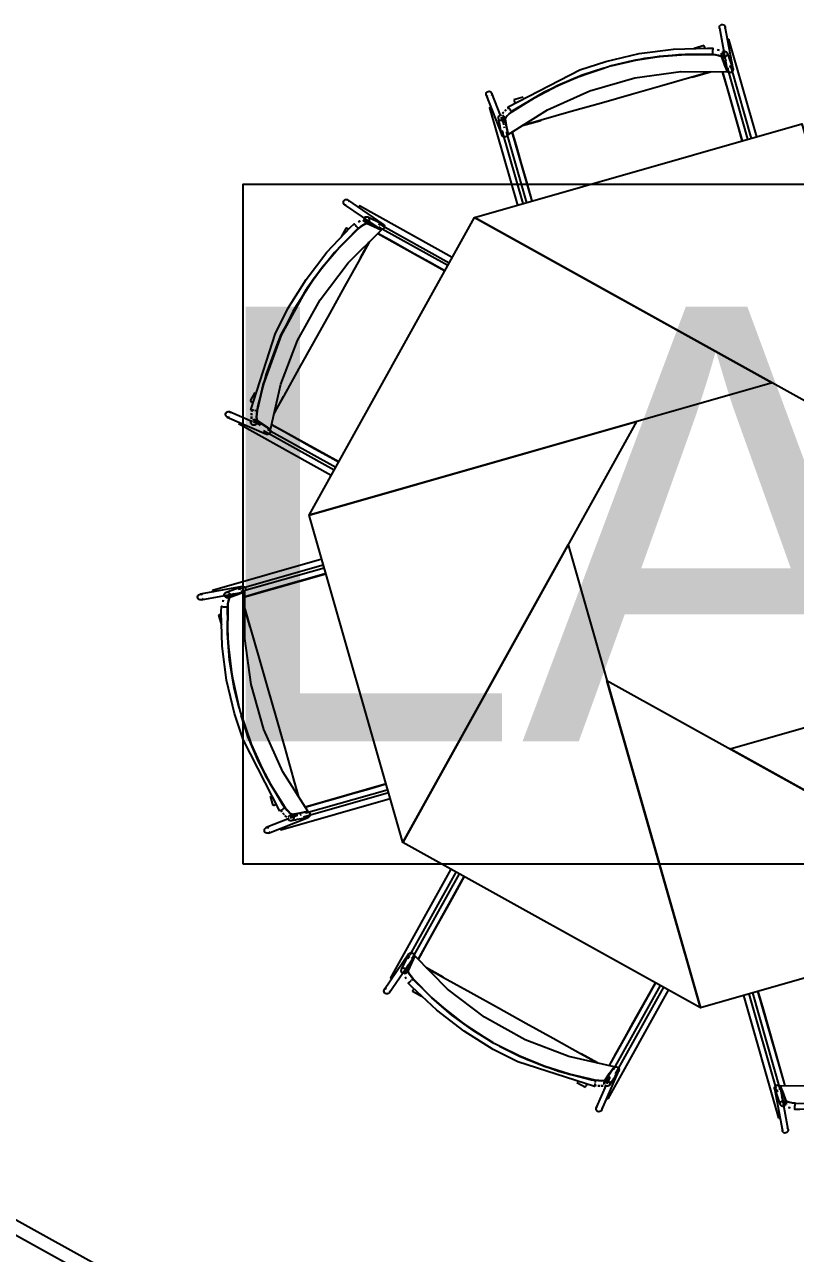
# Model space of a CAD drawing. Header units: metres. Extents: x 2.3 to 42.8, y 0.9 to 31.9.
# Drawn here: x 25.289 to 25.857, y 24.763 to 25.668 of the extents above; entities that cross this region are included whole.
import ezdxf

# ---------------------------------------------------------------- set-up
doc = ezdxf.new("R2010")
doc.units = ezdxf.units.M
for name, color, linetype in [('ARREDI', 9, 'Continuous'), ('PARETI_STRUTTURE', 7, 'Continuous'), ('PORTE_SCALE', 2, 'Continuous'), ('WAYFINDING_RIQUADRI', 7, 'Continuous'), ('WAYFINDING_TESTI', 7, 'Continuous')]:
    doc.layers.add(name, color=color, linetype=linetype)

msp = doc.modelspace()

# ---------------------------------------------------------------- linework, layer by layer
at = {"layer": 'ARREDI'}
for points in [[(25.80204, 25.66364), (25.80144, 25.66407), (25.80103, 25.66469), (25.80087, 25.66517), (25.80087, 25.66518), (25.80085, 25.66542), (25.80093, 25.66617), (25.80126, 25.66683)], [(25.80126, 25.66683), (25.8018, 25.66734), (25.8025, 25.66765), (25.80325, 25.66769), (25.80397, 25.66749), (25.80456, 25.66705), (25.80498, 25.66644), (25.80513, 25.66596), (25.80513, 25.66595), (25.80516, 25.6657), (25.80508, 25.66496), (25.80475, 25.6643)], [(25.80708, 25.6566), (25.80644, 25.65641)], [(25.80786, 25.65682), (25.80758, 25.65673), (25.80708, 25.6566)], [(25.8079, 25.65683), (25.80791, 25.65683)], [(25.64819, 25.60343), (25.64624, 25.60197), (25.64453, 25.60043), (25.64344, 25.59914), (25.64312, 25.59831), (25.64426, 25.5925), (25.6454, 25.58671), (25.67434, 25.60499), (25.70562, 25.61899), (25.73858, 25.6284), (25.77252, 25.63307), (25.80676, 25.63285), (25.80466, 25.63837), (25.80255, 25.6439)], [(25.79539, 25.64558), (25.77596, 25.64567), (25.75656, 25.64418), (25.73761, 25.64117)], [(25.73764, 25.64118), (25.75663, 25.64419), (25.77606, 25.64568), (25.79553, 25.64558)], [(25.78965, 25.65228), (25.78966, 25.65226)], [(25.79025, 25.65018), (25.79004, 25.65089), (25.78986, 25.65153), (25.78973, 25.65199), (25.78965, 25.65225)], [(25.80255, 25.6439), (25.80184, 25.64445), (25.80023, 25.64496), (25.79796, 25.64536), (25.79553, 25.64557)], [(25.79554, 25.64558), (25.79809, 25.64536), (25.80032, 25.64495), (25.80189, 25.64444), (25.80257, 25.6439)], [(25.79583, 25.64727), (25.79578, 25.64663), (25.79577, 25.64618), (25.79576, 25.64594)], [(25.79598, 25.64999), (25.796, 25.65023), (25.796, 25.65024), (25.796, 25.6502), (25.79598, 25.64992), (25.79594, 25.64942), (25.79591, 25.64876), (25.79587, 25.64801), (25.79583, 25.64727)], [(25.79935, 25.64902), (25.80059, 25.6488)], [(25.80065, 25.6488), (25.79936, 25.64903)], [(25.80622, 25.64483), (25.80568, 25.64431), (25.80498, 25.644), (25.80425, 25.64394), (25.80352, 25.64413), (25.80293, 25.64455), (25.80293, 25.64456), (25.80252, 25.64516), (25.80247, 25.6453), (25.80234, 25.64587), (25.80244, 25.64661)], [(25.80288, 25.64776), (25.80501, 25.64223), (25.80552, 25.64088)], [(25.80331, 25.6478), (25.80401, 25.6481), (25.80475, 25.64817), (25.80547, 25.64798), (25.80606, 25.64755), (25.80611, 25.6475), (25.80647, 25.64695), (25.80652, 25.6468), (25.80665, 25.64623), (25.80655, 25.64549), (25.80622, 25.64482)], [(25.64819, 25.60344), (25.66466, 25.61381), (25.68194, 25.62283), (25.69991, 25.63042), (25.71577, 25.63566)], [(25.71575, 25.63565), (25.69993, 25.63043), (25.682, 25.62286), (25.66475, 25.61386), (25.64831, 25.60352)], [(25.72115, 25.6372), (25.73704, 25.64106)], [(25.737, 25.64104), (25.72116, 25.6372)], [(25.80703, 25.63586), (25.80675, 25.63286)], [(25.80675, 25.63285), (25.80703, 25.63585)], [(25.80824, 25.63669), (25.80899, 25.63674), (25.80971, 25.63654), (25.81033, 25.63609), (25.81074, 25.63548), (25.81088, 25.63501), (25.81088, 25.63499), (25.81091, 25.63476), (25.81083, 25.63401), (25.81049, 25.63334)], [(25.79432, 25.63293), (25.78054, 25.62898), (25.75842, 25.62266), (25.73622, 25.61632), (25.714, 25.60995), (25.69179, 25.60361), (25.66968, 25.59729), (25.6559, 25.59334)], [(25.78092, 25.62908), (25.79435, 25.63292)], [(25.81774, 25.58204), (25.81513, 25.59118), (25.81093, 25.60589), (25.80673, 25.62059), (25.80322, 25.63286)], [(25.8105, 25.63334), (25.80996, 25.63283), (25.80926, 25.63252), (25.80851, 25.63247), (25.80779, 25.63268), (25.80719, 25.63312)], [(25.63046, 25.61446), (25.62983, 25.61485), (25.62937, 25.61543), (25.62927, 25.61565), (25.62926, 25.61567), (25.62913, 25.61614), (25.62916, 25.61689), (25.62944, 25.61758), (25.62995, 25.61814), (25.63062, 25.61849), (25.63135, 25.6186), (25.63209, 25.61845)], [(25.63209, 25.61845), (25.63273, 25.61806), (25.63319, 25.61748), (25.63328, 25.61725), (25.6333, 25.61724), (25.63342, 25.61677), (25.6334, 25.61602), (25.63312, 25.61532)], [(25.64965, 25.61221), (25.64971, 25.61196), (25.64985, 25.61149), (25.65003, 25.61086), (25.65024, 25.61014)], [(25.63255, 25.60669), (25.63207, 25.60655), (25.63178, 25.60646), (25.63172, 25.60645), (25.63174, 25.60645)], [(25.6332, 25.60687), (25.63256, 25.60669)], [(25.63951, 25.59716), (25.63887, 25.59754), (25.63841, 25.59813), (25.6382, 25.59867), (25.63818, 25.59882), (25.63819, 25.59949), (25.6382, 25.59954), (25.63848, 25.60022), (25.639, 25.60077), (25.63966, 25.60111), (25.64041, 25.60121)], [(25.64114, 25.60106), (25.64178, 25.60067), (25.64224, 25.60008), (25.64245, 25.59954), (25.64247, 25.59939), (25.64245, 25.59867), (25.64217, 25.59799), (25.64165, 25.59745), (25.64099, 25.5971), (25.64024, 25.597), (25.63951, 25.59715)], [(25.64186, 25.60313), (25.64108, 25.6022)], [(25.64224, 25.59397), (25.64192, 25.5956), (25.6411, 25.59982)], [(25.64111, 25.60222), (25.64186, 25.60311)], [(25.64382, 25.60499), (25.64287, 25.60413)], [(25.64288, 25.60412), (25.6439, 25.60505)], [(25.6431, 25.5983), (25.64341, 25.5991), (25.64446, 25.60038), (25.64614, 25.6019), (25.64819, 25.60344)], [(25.64494, 25.60583), (25.6458, 25.60648)], [(25.6458, 25.60648), (25.64494, 25.60583)], [(25.64532, 25.60716), (25.64534, 25.60714)], [(25.64704, 25.60472), (25.64662, 25.60532), (25.64619, 25.60593), (25.6458, 25.60649), (25.64551, 25.60689), (25.64534, 25.60713)], [(25.6478, 25.60363), (25.64766, 25.60383), (25.6474, 25.6042), (25.64704, 25.60472)], [(25.64273, 25.59147), (25.64255, 25.59242)], [(25.6559, 25.59334), (25.66932, 25.59716)], [(25.64195, 25.58514), (25.64131, 25.58553), (25.64085, 25.58611), (25.64074, 25.58634), (25.64074, 25.58635), (25.64061, 25.58682), (25.64064, 25.58757), (25.64093, 25.58827), (25.64143, 25.58882), (25.64186, 25.58905)], [(25.6449, 25.58745), (25.64488, 25.5867), (25.6446, 25.586), (25.64408, 25.58545), (25.64343, 25.5851), (25.64268, 25.58499), (25.64195, 25.58514)], [(25.6454, 25.5867), (25.64401, 25.58852)], [(25.64838, 25.58859), (25.65124, 25.57856), (25.6548, 25.56614), (25.65835, 25.55373), (25.66191, 25.54127), (25.66292, 25.53777)], [(25.5241, 25.53651), (25.52411, 25.53726), (25.52439, 25.53796), (25.52489, 25.53853), (25.52554, 25.53889), (25.52628, 25.53901), (25.52701, 25.53888), (25.52744, 25.53864), (25.52746, 25.53864), (25.52765, 25.53849), (25.52811, 25.5379), (25.52835, 25.53719)], [(25.52617, 25.5347), (25.52543, 25.53484), (25.525, 25.53507), (25.52499, 25.53507), (25.52479, 25.53522), (25.52434, 25.53581), (25.5241, 25.53652)], [(25.53545, 25.5334), (25.53513, 25.53281)], [(25.53586, 25.53414), (25.53587, 25.53415), (25.53585, 25.53411), (25.53569, 25.53385), (25.53544, 25.5334)], [(25.46069, 25.38345), (25.46034, 25.38104), (25.46023, 25.37875), (25.46037, 25.37705), (25.46073, 25.37625), (25.46563, 25.37294), (25.47053, 25.36965), (25.47808, 25.40304), (25.4903, 25.43505), (25.50694, 25.46502), (25.52766, 25.49233), (25.55201, 25.51637), (25.54662, 25.5188), (25.54121, 25.52122)], [(25.53497, 25.51734), (25.52116, 25.50366), (25.50851, 25.4889), (25.49723, 25.47337)], [(25.49725, 25.4734), (25.50856, 25.48895), (25.52124, 25.50374), (25.53507, 25.51744)], [(25.52808, 25.51696), (25.52742, 25.51732), (25.52685, 25.51764), (25.52642, 25.51788), (25.5262, 25.518)], [(25.53227, 25.52088), (25.53212, 25.52105), (25.5321, 25.52107), (25.53213, 25.52103), (25.53231, 25.52082), (25.53264, 25.52045), (25.53309, 25.51995), (25.53359, 25.51939), (25.53407, 25.51885)], [(25.53408, 25.51885), (25.53451, 25.51838), (25.53482, 25.51803), (25.53497, 25.51786)], [(25.53508, 25.51745), (25.53704, 25.51908), (25.5389, 25.52038), (25.54037, 25.52113), (25.54123, 25.52124)], [(25.54122, 25.52122), (25.54034, 25.52109), (25.53884, 25.52033), (25.53695, 25.51901), (25.53508, 25.51744)], [(25.53534, 25.52258), (25.53637, 25.52329)], [(25.53642, 25.52334), (25.53535, 25.52259)], [(25.53873, 25.52418), (25.54415, 25.52178), (25.54545, 25.52118)], [(25.54316, 25.52447), (25.54314, 25.52372), (25.54287, 25.52301), (25.54239, 25.52244), (25.54174, 25.52208), (25.54102, 25.52195), (25.54031, 25.52209), (25.54017, 25.52215), (25.53969, 25.52247), (25.53923, 25.52305), (25.53899, 25.52376)], [(25.53927, 25.52522), (25.53976, 25.52579), (25.5404, 25.52616), (25.54112, 25.52627), (25.54119, 25.52627), (25.54184, 25.52614), (25.54198, 25.52608), (25.54247, 25.52576), (25.54293, 25.52518), (25.54316, 25.52447)], [(25.55008, 25.5187), (25.55201, 25.51638)], [(25.55201, 25.51637), (25.55008, 25.51869)], [(25.55035, 25.52014), (25.55085, 25.52071), (25.5515, 25.52107), (25.55224, 25.5212), (25.55297, 25.52105), (25.5534, 25.52082), (25.55342, 25.52081), (25.55361, 25.52067), (25.55407, 25.52009), (25.5543, 25.51938)], [(25.55431, 25.51937), (25.55429, 25.51862), (25.55401, 25.51793), (25.55351, 25.51736), (25.55286, 25.517), (25.55213, 25.51687)], [(25.5988, 25.4865), (25.58739, 25.49284), (25.57402, 25.50027), (25.56066, 25.50769), (25.54949, 25.51388)], [(25.54316, 25.50764), (25.5362, 25.49511), (25.52504, 25.475), (25.51383, 25.45481), (25.50261, 25.4346), (25.4914, 25.41442), (25.48023, 25.39431), (25.47327, 25.38178)], [(25.5364, 25.49544), (25.54317, 25.50766)], [(25.46068, 25.38345), (25.465, 25.40244), (25.47817, 25.4391), (25.49692, 25.47288)], [(25.49689, 25.47284), (25.47819, 25.43914), (25.46503, 25.40255), (25.46071, 25.3836)], [(25.45551, 25.39069), (25.45575, 25.39056), (25.45616, 25.39033), (25.45675, 25.39001), (25.45738, 25.38965)], [(25.47328, 25.38177), (25.48005, 25.39396)], [(25.44036, 25.37872), (25.43963, 25.37855), (25.43888, 25.37863), (25.43866, 25.37872), (25.43865, 25.37872), (25.43823, 25.37897), (25.43772, 25.37951), (25.43743, 25.3802), (25.43738, 25.38095), (25.43761, 25.38167), (25.43806, 25.38227), (25.43869, 25.38269)], [(25.43868, 25.38269), (25.43941, 25.38285), (25.44016, 25.38277), (25.44038, 25.38269), (25.44039, 25.38269), (25.44081, 25.38244), (25.44132, 25.38189)], [(25.45635, 25.38401), (25.45607, 25.38405), (25.45603, 25.38406), (25.45604, 25.38406)], [(25.45645, 25.38042), (25.45651, 25.38157)], [(25.45684, 25.38392), (25.45669, 25.38285)], [(25.45669, 25.38284), (25.45685, 25.38391)], [(25.45823, 25.38368), (25.4575, 25.3838), (25.45685, 25.38391)], [(25.46027, 25.38332), (25.46005, 25.38336), (25.45959, 25.38345), (25.45896, 25.38356)], [(25.46072, 25.37622), (25.46036, 25.37702), (25.46022, 25.37865), (25.46032, 25.38092), (25.46068, 25.38345)], [(25.44691, 25.37394), (25.44693, 25.37396)], [(25.44733, 25.3747), (25.44708, 25.37425), (25.44694, 25.37399)], [(25.44766, 25.37528), (25.44734, 25.3747)], [(25.45899, 25.37288), (25.45826, 25.3727), (25.45753, 25.37278), (25.457, 25.37303), (25.45686, 25.37311), (25.4564, 25.3736), (25.45638, 25.37364), (25.4561, 25.37432), (25.45607, 25.37507), (25.45629, 25.37578), (25.45675, 25.37638)], [(25.45639, 25.3792), (25.45653, 25.37756)], [(25.45654, 25.37759), (25.4564, 25.37927)], [(25.45649, 25.38146), (25.45644, 25.38018)], [(25.45738, 25.37679), (25.4581, 25.37697), (25.45884, 25.37688), (25.45937, 25.37663), (25.45951, 25.37655), (25.45999, 25.37602), (25.46027, 25.37534), (25.4603, 25.37459), (25.46008, 25.37388), (25.45962, 25.37329), (25.45899, 25.37287)], [(25.46317, 25.37256), (25.4618, 25.37347), (25.45824, 25.37589)], [(25.47132, 25.37309), (25.48043, 25.36804), (25.49173, 25.36176), (25.50303, 25.35548), (25.51435, 25.3492), (25.52062, 25.34572)], [(25.46921, 25.36611), (25.46848, 25.36593), (25.46773, 25.36602), (25.46751, 25.36611), (25.4675, 25.36611), (25.46708, 25.36636), (25.46657, 25.3669), (25.46628, 25.36759), (25.46623, 25.36834)], [(25.47054, 25.36965), (25.46828, 25.36996)], [(25.46967, 25.36983), (25.47018, 25.36928), (25.47046, 25.36859), (25.4705, 25.36784), (25.47028, 25.36712), (25.46983, 25.36652), (25.46921, 25.3661)], [(25.5112, 25.26353), (25.50801, 25.26262), (25.49334, 25.25842), (25.47863, 25.25421), (25.46394, 25.25002), (25.45166, 25.24651)], [(25.4177, 25.24455), (25.41719, 25.24509), (25.41688, 25.24579), (25.41684, 25.24654), (25.41703, 25.24726), (25.41748, 25.24786), (25.41809, 25.24827), (25.41858, 25.24843), (25.41883, 25.24846), (25.41956, 25.24837), (25.42023, 25.24804)], [(25.4277, 25.25119), (25.4277, 25.2512)], [(25.42771, 25.25115), (25.42779, 25.25087), (25.42793, 25.25037)], [(25.42793, 25.25038), (25.42811, 25.24974)], [(25.43673, 25.24661), (25.43642, 25.2473), (25.43635, 25.24804), (25.43655, 25.24876), (25.43698, 25.24936), (25.43702, 25.2494), (25.43758, 25.24976), (25.43773, 25.24982), (25.4383, 25.24994), (25.43904, 25.24984), (25.4397, 25.24951)], [(25.43677, 25.24618), (25.4423, 25.2483), (25.44365, 25.24882)], [(25.4397, 25.24951), (25.44021, 25.24897), (25.44053, 25.24828), (25.44059, 25.24754), (25.44039, 25.24682), (25.43998, 25.24622), (25.43996, 25.24622), (25.43936, 25.24582), (25.43923, 25.24576), (25.43866, 25.24564), (25.43792, 25.24574)], [(25.4811, 25.09148), (25.48255, 25.08954), (25.4841, 25.08783), (25.48539, 25.08673), (25.48622, 25.08641), (25.49203, 25.08755), (25.49782, 25.08869), (25.47954, 25.11763), (25.46554, 25.14891), (25.45612, 25.18187), (25.45146, 25.21581), (25.45168, 25.25005), (25.44615, 25.24795), (25.44062, 25.24584)], [(25.44784, 25.25154), (25.44778, 25.25229), (25.44799, 25.25301), (25.44844, 25.25362), (25.44905, 25.25404), (25.44952, 25.25418), (25.44953, 25.25418), (25.44977, 25.2542), (25.45052, 25.25412), (25.45119, 25.25379)], [(25.44867, 25.25032), (25.45167, 25.25004)], [(25.45168, 25.25004), (25.44868, 25.25032)], [(25.45118, 25.25379), (25.4517, 25.25325), (25.452, 25.25256), (25.45206, 25.25181), (25.45185, 25.25109), (25.45141, 25.25049)], [(25.42089, 25.24534), (25.42046, 25.24474), (25.41983, 25.24432), (25.41936, 25.24417), (25.41935, 25.24417), (25.41911, 25.24414), (25.41836, 25.24422), (25.4177, 25.24456)], [(25.43453, 25.23928), (25.4343, 25.23929), (25.43428, 25.23929), (25.43433, 25.23929), (25.4346, 25.23928), (25.4351, 25.23923), (25.43577, 25.23921), (25.43652, 25.23916), (25.43726, 25.23912)], [(25.43573, 25.24395), (25.43549, 25.24265)], [(25.4355, 25.24265), (25.43573, 25.24389)], [(25.43725, 25.23912), (25.43789, 25.23908), (25.43835, 25.23906), (25.43859, 25.23905)], [(25.44335, 25.18094), (25.44034, 25.19992), (25.43885, 25.21936), (25.43895, 25.23883)], [(25.43894, 25.23868), (25.43886, 25.21925), (25.44035, 25.19985), (25.44336, 25.18091)], [(25.43895, 25.23883), (25.43917, 25.24139), (25.43958, 25.24361), (25.44009, 25.24518), (25.44063, 25.24586)], [(25.44062, 25.24584), (25.44008, 25.24513), (25.43957, 25.24352), (25.43916, 25.24126), (25.43896, 25.23883)], [(25.45545, 25.22421), (25.4516, 25.23764)], [(25.4516, 25.23762), (25.45554, 25.22384), (25.46186, 25.20171), (25.46821, 25.17952), (25.47457, 25.1573), (25.48092, 25.13509), (25.48724, 25.11298), (25.49118, 25.0992)], [(25.43224, 25.23294), (25.43227, 25.23295)], [(25.43434, 25.23354), (25.43363, 25.23333), (25.433, 25.23315), (25.43254, 25.23303), (25.43227, 25.23296)], [(25.44733, 25.16445), (25.44347, 25.18033)], [(25.44348, 25.18029), (25.44733, 25.16446)], [(25.48109, 25.09148), (25.47071, 25.10795), (25.4617, 25.12523), (25.4541, 25.1432), (25.44887, 25.15906)], [(25.44887, 25.15905), (25.4541, 25.14323), (25.46166, 25.1253), (25.47066, 25.10805), (25.48101, 25.0916)], [(25.49119, 25.0992), (25.48737, 25.11261)], [(25.49594, 25.09167), (25.50596, 25.09454), (25.51838, 25.09809), (25.5308, 25.10165), (25.54326, 25.1052), (25.55548, 25.1087)], [(25.47232, 25.09294), (25.47257, 25.09301), (25.47304, 25.09315), (25.47366, 25.09333), (25.47439, 25.09354)], [(25.47737, 25.08862), (25.47738, 25.08863)], [(25.4798, 25.09033), (25.4792, 25.08992), (25.47859, 25.08949), (25.47805, 25.0891), (25.47764, 25.08881), (25.4774, 25.08864)], [(25.47804, 25.0891), (25.4787, 25.08823)], [(25.4787, 25.08823), (25.47805, 25.08909)], [(25.48041, 25.08617), (25.47948, 25.0872)], [(25.47954, 25.08711), (25.4804, 25.08617)], [(25.48089, 25.0911), (25.4807, 25.09096), (25.48032, 25.0907), (25.4798, 25.09033)], [(25.4823, 25.0844), (25.48103, 25.08549)], [(25.48106, 25.08544), (25.48232, 25.08438)], [(25.48623, 25.0864), (25.48542, 25.0867), (25.48415, 25.08776), (25.48263, 25.08944), (25.48109, 25.09148)], [(25.48737, 25.0828), (25.48698, 25.08216), (25.4864, 25.08171), (25.48586, 25.0815), (25.4857, 25.08147), (25.48504, 25.08148), (25.48498, 25.0815), (25.4843, 25.08179), (25.48376, 25.08229), (25.48341, 25.08296), (25.48332, 25.08371)], [(25.48347, 25.08443), (25.48386, 25.08507), (25.48444, 25.08553), (25.48498, 25.08574), (25.48514, 25.08577), (25.48586, 25.08574), (25.48654, 25.08546), (25.48708, 25.08495), (25.48743, 25.08428), (25.48753, 25.08353), (25.48737, 25.08281)], [(25.49056, 25.08553), (25.48893, 25.08521), (25.48471, 25.08439)], [(25.49305, 25.08602), (25.49211, 25.08584)], [(25.49938, 25.08524), (25.499, 25.0846), (25.49841, 25.08415), (25.49819, 25.08405), (25.49818, 25.08403), (25.4977, 25.08391), (25.49695, 25.08394), (25.49626, 25.08423), (25.4957, 25.08473)], [(25.49782, 25.08869), (25.496, 25.0873)], [(25.49708, 25.0882), (25.49783, 25.08817), (25.49851, 25.08789), (25.49908, 25.08739), (25.49943, 25.08672), (25.49954, 25.08597), (25.49939, 25.08524)], [(25.47007, 25.07376), (25.46968, 25.07312), (25.4691, 25.07266), (25.46887, 25.07256), (25.46886, 25.07255), (25.46839, 25.07243), (25.46764, 25.07245), (25.46694, 25.07273), (25.46639, 25.07325), (25.46604, 25.07391), (25.46593, 25.07465), (25.46608, 25.07538)], [(25.46608, 25.07538), (25.46647, 25.07602), (25.46705, 25.07648), (25.46727, 25.07658), (25.46729, 25.07659), (25.46776, 25.07672), (25.46851, 25.07669), (25.4692, 25.07641)], [(25.47766, 25.07649), (25.47784, 25.07586)], [(25.47784, 25.07585), (25.47798, 25.07535), (25.47806, 25.07507), (25.47808, 25.07502), (25.47808, 25.07503)], [(25.61296, 25.04058), (25.60753, 25.0308), (25.60013, 25.01747), (25.5927, 25.0041), (25.58528, 24.99073), (25.57907, 24.97957)], [(25.57282, 24.98042), (25.57225, 24.98092), (25.57189, 24.98157), (25.57177, 24.98231), (25.57192, 24.98305), (25.57214, 24.98348), (25.57215, 24.98349), (25.57229, 24.98368), (25.57288, 24.98414), (25.57359, 24.98438)], [(25.57359, 24.98438), (25.57434, 24.98437), (25.57504, 24.98409), (25.5756, 24.98359), (25.57597, 24.98294), (25.57609, 24.9822)], [(25.56878, 24.96881), (25.57119, 24.97422), (25.57178, 24.97553)], [(25.70951, 24.89076), (25.71193, 24.89042), (25.71422, 24.8903), (25.71591, 24.89044), (25.71672, 24.8908), (25.72002, 24.89571), (25.72331, 24.90061), (25.68993, 24.90815), (25.65791, 24.92037), (25.62794, 24.93701), (25.60063, 24.95773), (25.57659, 24.98208), (25.57416, 24.97669), (25.57175, 24.97129)], [(25.57427, 24.98015), (25.57659, 24.98208)], [(25.57659, 24.98208), (25.57427, 24.98015)], [(25.55883, 24.96593), (25.55881, 24.96595), (25.55887, 24.96592), (25.55912, 24.96577), (25.55956, 24.96552)], [(25.55957, 24.96552), (25.56015, 24.9652)], [(25.56774, 24.96935), (25.56718, 24.96983), (25.5668, 24.97047), (25.56668, 24.9712), (25.56669, 24.97127), (25.56683, 24.97192), (25.56688, 24.97206), (25.5672, 24.97254), (25.56779, 24.973), (25.56849, 24.97324)], [(25.56849, 24.97323), (25.56925, 24.97322), (25.56995, 24.97294), (25.57052, 24.97247), (25.57088, 24.97182), (25.57101, 24.97109), (25.57087, 24.97039), (25.57081, 24.97025), (25.5705, 24.96976), (25.56991, 24.9693), (25.5692, 24.96907)], [(25.56963, 24.96649), (25.57038, 24.96542)], [(25.57038, 24.96541), (25.56967, 24.96644)], [(25.57552, 24.96515), (25.57388, 24.96711), (25.57259, 24.96897), (25.57184, 24.97044), (25.57173, 24.97131)], [(25.57175, 24.97129), (25.57187, 24.97042), (25.57263, 24.96892), (25.57395, 24.96703), (25.57552, 24.96515)], [(25.59753, 24.96648), (25.58532, 24.97324)], [(25.58532, 24.97324), (25.59785, 24.96628), (25.61796, 24.95511), (25.63816, 24.9439), (25.65837, 24.93268), (25.67855, 24.92147), (25.69866, 24.91031), (25.71119, 24.90335)], [(25.55645, 24.95417), (25.5557, 24.95419), (25.555, 24.95446), (25.55444, 24.95496), (25.55407, 24.95562), (25.55395, 24.95635), (25.55409, 24.95709), (25.55432, 24.95752), (25.55432, 24.95753), (25.55448, 24.95773), (25.55506, 24.95819), (25.55577, 24.95842)], [(25.57208, 24.96234), (25.57192, 24.96219), (25.57189, 24.96218), (25.57193, 24.9622), (25.57214, 24.96238), (25.57251, 24.96272), (25.57301, 24.96316), (25.57357, 24.96366), (25.57411, 24.96415)], [(25.57412, 24.96416), (25.57459, 24.96459), (25.57494, 24.96489), (25.5751, 24.96504)], [(25.576, 24.95815), (25.57564, 24.9575), (25.57532, 24.95693), (25.57509, 24.9565), (25.57496, 24.95628)], [(25.61957, 24.92732), (25.60401, 24.93863), (25.58922, 24.95131), (25.57553, 24.96516)], [(25.57562, 24.96504), (25.5893, 24.95124), (25.60406, 24.93858), (25.61959, 24.92731)], [(25.71987, 24.90139), (25.72494, 24.9105), (25.7312, 24.92181), (25.73748, 24.9331), (25.74376, 24.94442), (25.75004, 24.95573), (25.75375, 24.96241)], [(25.55827, 24.95624), (25.55813, 24.95551), (25.55789, 24.95508), (25.55789, 24.95506), (25.55774, 24.95487), (25.55716, 24.95441), (25.55645, 24.95417)], [(25.82925, 24.95615), (25.83303, 24.94291), (25.83722, 24.92825), (25.84143, 24.91354), (25.84564, 24.89886), (25.84914, 24.88656)], [(26.00417, 24.91601), (26.00611, 24.91747), (26.00782, 24.91901), (26.00892, 24.9203), (26.00924, 24.92113), (26.0081, 24.92694), (26.00696, 24.93273), (25.97802, 24.91445), (25.94674, 24.90045), (25.91378, 24.89104), (25.87984, 24.88637), (25.8456, 24.88659), (25.8477, 24.88106), (25.84981, 24.87554)], [(25.63405, 24.91848), (25.62009, 24.92699)], [(25.62012, 24.92696), (25.63404, 24.91848)], [(25.70951, 24.89075), (25.69052, 24.89507), (25.67193, 24.90091), (25.65386, 24.90824), (25.63894, 24.91575)], [(25.63895, 24.91575), (25.65383, 24.90827), (25.67185, 24.90093), (25.69041, 24.8951), (25.70937, 24.89078)], [(25.71119, 24.90335), (25.699, 24.91013)], [(25.72041, 24.89324), (25.71949, 24.89187), (25.71708, 24.88831)], [(25.72331, 24.90061), (25.72301, 24.89835)], [(25.72314, 24.89974), (25.72368, 24.90024), (25.72437, 24.90053), (25.72512, 24.90057), (25.72585, 24.90035), (25.72644, 24.89991), (25.72686, 24.89928)], [(25.72686, 24.89928), (25.72702, 24.89856), (25.72694, 24.89781), (25.72686, 24.89759), (25.72686, 24.89757), (25.72661, 24.89716), (25.72607, 24.89664), (25.72537, 24.89635), (25.72462, 24.89631)], [(25.70228, 24.88558), (25.7024, 24.88582), (25.70264, 24.88624), (25.70296, 24.88682), (25.70332, 24.88746)], [(25.70896, 24.88642), (25.70892, 24.88614), (25.7089, 24.8861), (25.7089, 24.88612)], [(25.70904, 24.88692), (25.71011, 24.88676)], [(25.70929, 24.88831), (25.70916, 24.88757), (25.70905, 24.88692)], [(25.71012, 24.88677), (25.70905, 24.88692)], [(25.70964, 24.89035), (25.7096, 24.89012), (25.70952, 24.88966), (25.7094, 24.88904)], [(25.71674, 24.8908), (25.71595, 24.89043), (25.71431, 24.8903), (25.71204, 24.89039), (25.70952, 24.89075)], [(25.71255, 24.88653), (25.7114, 24.88658)], [(25.7115, 24.88657), (25.71278, 24.88651)], [(25.71537, 24.88661), (25.71369, 24.88647)], [(25.71376, 24.88646), (25.71542, 24.8866)], [(25.71618, 24.88746), (25.716, 24.88818), (25.71608, 24.88891), (25.71633, 24.88944), (25.71641, 24.88958), (25.71694, 24.89007), (25.71762, 24.89035), (25.71837, 24.89037), (25.71908, 24.89015), (25.71968, 24.88969), (25.72009, 24.88907)], [(25.72009, 24.88906), (25.72027, 24.88834), (25.72019, 24.8876), (25.71994, 24.88708), (25.71985, 24.88694), (25.71937, 24.88648), (25.71932, 24.88645), (25.71864, 24.88617), (25.71789, 24.88615), (25.71719, 24.88637), (25.71659, 24.88683)], [(25.84411, 24.88275), (25.84336, 24.8827), (25.84264, 24.8829), (25.84203, 24.88335), (25.84161, 24.88396), (25.84147, 24.88443), (25.84147, 24.88445), (25.84145, 24.88468), (25.84153, 24.88543), (25.84186, 24.8861)], [(25.84186, 24.88609), (25.8424, 24.88661), (25.84309, 24.88691), (25.84384, 24.88696), (25.84456, 24.88676), (25.84516, 24.88632)], [(25.8456, 24.88659), (25.84533, 24.88359)], [(25.84533, 24.88358), (25.84561, 24.88658)], [(25.71768, 24.87773), (25.71826, 24.87741)], [(25.71827, 24.87741), (25.71871, 24.87716), (25.71897, 24.87702)], [(25.71902, 24.87699), (25.71901, 24.877)], [(25.84614, 24.87461), (25.84668, 24.87512), (25.84737, 24.87544), (25.84811, 24.8755), (25.84883, 24.8753), (25.84943, 24.87489), (25.84943, 24.87487), (25.84983, 24.87428), (25.84989, 24.87414), (25.85001, 24.87357), (25.84991, 24.87283)], [(25.84947, 24.87168), (25.84735, 24.87721), (25.84683, 24.87856)], [(25.85682, 24.87386), (25.85426, 24.87408), (25.85204, 24.87449), (25.85047, 24.875), (25.84979, 24.87554)], [(25.84981, 24.87553), (25.85052, 24.87499), (25.85213, 24.87448), (25.85439, 24.87408), (25.85682, 24.87387)], [(25.71028, 24.86876), (25.71011, 24.86948), (25.71019, 24.87023), (25.71028, 24.87045), (25.71028, 24.87047), (25.71053, 24.87088), (25.71107, 24.8714)], [(25.71425, 24.87043), (25.71441, 24.86971), (25.71433, 24.86896), (25.71425, 24.86874), (25.71425, 24.86872), (25.714, 24.8683), (25.71346, 24.86779), (25.71276, 24.8675), (25.71201, 24.86746), (25.71129, 24.86768), (25.71069, 24.86814), (25.71028, 24.86876)], [(25.84904, 24.87164), (25.84835, 24.87134), (25.84761, 24.87127), (25.84689, 24.87146), (25.84629, 24.87189), (25.84625, 24.87193), (25.84589, 24.87249), (25.84583, 24.87264), (25.84571, 24.87321), (25.8458, 24.87395), (25.84614, 24.87461)], [(25.8517, 24.87064), (25.85299, 24.8704)], [(25.853, 24.87041), (25.85176, 24.87064)], [(25.85637, 24.86944), (25.85636, 24.86921), (25.85636, 24.86919), (25.85636, 24.86924), (25.85637, 24.86951), (25.85642, 24.87001), (25.85644, 24.87068), (25.85649, 24.87143), (25.85653, 24.87217)], [(25.85653, 24.87216), (25.85657, 24.8728), (25.85659, 24.87326), (25.8566, 24.8735)], [(25.84446, 24.86261), (25.84445, 24.86261)], [(25.8445, 24.86262), (25.84478, 24.86271), (25.84528, 24.86284)], [(25.84527, 24.86284), (25.84591, 24.86302)], [(25.8511, 24.85261), (25.85055, 24.8521), (25.84986, 24.85179), (25.84911, 24.85175), (25.84839, 24.85195), (25.84779, 24.85239), (25.84737, 24.853), (25.84722, 24.85349), (25.84719, 24.85374), (25.84728, 24.85447), (25.84761, 24.85514)], [(25.85031, 24.8558), (25.85091, 24.85537), (25.85133, 24.85475), (25.85148, 24.85427), (25.85148, 24.85426), (25.85151, 24.85402), (25.85143, 24.85327), (25.85109, 24.85261)]]:
    msp.add_lwpolyline(points, dxfattribs=at)
for points in [[(25.62054, 25.52564), (25.86145, 25.59454), (25.93034, 25.35363)], [(25.49889, 25.30658), (25.62053, 25.52565), (25.8396, 25.40401)], [(25.5678, 25.06567), (25.49889, 25.30658), (25.73981, 25.37547)], [(25.78686, 24.94402), (25.56779, 25.06566), (25.68943, 25.28473)], [(26.14941, 25.23199), (26.02777, 25.01292), (25.8087, 25.13456)], [(26.02777, 25.01293), (25.78685, 24.94402), (25.71796, 25.18494)], [(25.42362, 24.69841), (24.71209, 25.09348), (24.6815, 25.0384), (25.39303, 24.64333)]]:
    msp.add_lwpolyline(points, close=True, dxfattribs=at)
at = {"layer": 'PARETI_STRUTTURE'}
for points in [[(25.80087, 25.66517), (25.80663, 25.63421)], [(25.81088, 25.635), (25.80513, 25.66596)], [(25.82842, 25.5851), (25.80791, 25.65684)], [(25.71725, 25.64062), (25.74188, 25.64635), (25.76696, 25.6496), (25.79222, 25.65035), (25.79599, 25.65024)], [(25.79575, 25.64592), (25.77064, 25.64553), (25.74572, 25.64263), (25.72122, 25.63723), (25.71845, 25.63645)], [(25.78965, 25.65228), (25.7823, 25.65019)], [(25.80641, 25.63428), (25.80636, 25.6344), (25.80632, 25.63453), (25.80627, 25.63465), (25.80623, 25.63478), (25.80618, 25.63489), (25.80614, 25.63501), (25.8061, 25.63514), (25.80606, 25.63526), (25.806, 25.63539), (25.80596, 25.63551), (25.80592, 25.63564), (25.80588, 25.63576), (25.80584, 25.63589), (25.8058, 25.63601), (25.80574, 25.63612), (25.8057, 25.63625), (25.80566, 25.63637), (25.80561, 25.6365), (25.80557, 25.63662), (25.80552, 25.63675), (25.80548, 25.63687), (25.80543, 25.637), (25.80539, 25.63712), (25.80535, 25.63724), (25.80531, 25.63736), (25.80525, 25.63749), (25.80521, 25.63761), (25.80517, 25.63774), (25.80513, 25.63786), (25.80509, 25.63799), (25.80503, 25.63811), (25.80499, 25.63824), (25.80495, 25.63835), (25.80491, 25.63847), (25.80486, 25.6386), (25.80482, 25.63872), (25.80477, 25.63885), (25.80473, 25.63897), (25.80468, 25.6391), (25.80464, 25.63922), (25.8046, 25.63935), (25.80456, 25.63947), (25.8045, 25.63958), (25.80446, 25.63971), (25.80442, 25.63983), (25.80438, 25.63996), (25.80434, 25.64008), (25.80428, 25.64021), (25.80424, 25.64033), (25.8042, 25.64046), (25.80416, 25.64058), (25.80411, 25.64069), (25.80407, 25.64082), (25.80402, 25.64094), (25.80398, 25.64107), (25.80393, 25.64119), (25.80389, 25.64132), (25.80385, 25.64144), (25.8038, 25.64157), (25.80375, 25.64169), (25.80371, 25.64181), (25.80367, 25.64193), (25.80363, 25.64206), (25.80359, 25.64218), (25.80353, 25.64231), (25.80349, 25.64243), (25.80345, 25.64256), (25.80341, 25.64268), (25.80336, 25.64281), (25.80332, 25.64293), (25.80327, 25.64304), (25.80323, 25.64317), (25.80318, 25.64329), (25.80314, 25.64342), (25.8031, 25.64354), (25.80305, 25.64367), (25.803, 25.64379), (25.80296, 25.64392), (25.80292, 25.64404), (25.80288, 25.64415), (25.80284, 25.64428), (25.80278, 25.6444), (25.80274, 25.64453), (25.8027, 25.64465), (25.80266, 25.64478), (25.80261, 25.6449), (25.80256, 25.64503), (25.80252, 25.64515), (25.80248, 25.64528), (25.80246, 25.64531)], [(25.80478, 25.64305), (25.8045, 25.64403)], [(25.80653, 25.6468), (25.81048, 25.63573)], [(25.64532, 25.60716), (25.69805, 25.63428), (25.71725, 25.64062)], [(25.71844, 25.63645), (25.69472, 25.62836), (25.67191, 25.61792), (25.65029, 25.60526), (25.64782, 25.60362)], [(25.82188, 25.58323), (25.80698, 25.63534)], [(25.80885, 25.63779), (25.80966, 25.63497)], [(25.80318, 25.63287), (25.81772, 25.58204)], [(25.80972, 25.63475), (25.82426, 25.58391)], [(25.63994, 25.60027), (25.63329, 25.61725)], [(25.62926, 25.61567), (25.64075, 25.58635)], [(25.65649, 25.61421), (25.64963, 25.61225)], [(25.63173, 25.60645), (25.65224, 25.53471)], [(25.64186, 25.59537), (25.64022, 25.59955)], [(25.64244, 25.59954), (25.64493, 25.5881)], [(25.6564, 25.53591), (25.641, 25.58978)], [(25.64139, 25.5974), (25.64186, 25.59576)], [(25.64404, 25.58812), (25.65878, 25.53658)], [(25.64478, 25.58793), (25.64439, 25.58893)], [(25.66295, 25.53778), (25.6484, 25.58861)], [(25.55341, 25.52082), (25.52745, 25.53864)], [(25.525, 25.53507), (25.55096, 25.51724)], [(25.60419, 25.49622), (25.53587, 25.53415)], [(25.48323, 25.45858), (25.49659, 25.48005), (25.51202, 25.50008), (25.52935, 25.51847), (25.5321, 25.52107)], [(25.53499, 25.51784), (25.5175, 25.4998), (25.50194, 25.48013), (25.48843, 25.45899), (25.48701, 25.45648)], [(25.52617, 25.51802), (25.52246, 25.51134)], [(25.55075, 25.51714), (25.55063, 25.5172), (25.55052, 25.51725), (25.55039, 25.51731), (25.55028, 25.51736), (25.55015, 25.51742), (25.55004, 25.51747), (25.54992, 25.51753), (25.54981, 25.51758), (25.54968, 25.51764), (25.54957, 25.5177), (25.54945, 25.51775), (25.54934, 25.51782), (25.54921, 25.51788), (25.54909, 25.51793), (25.54897, 25.51799), (25.54885, 25.51804), (25.54874, 25.5181), (25.54861, 25.51815), (25.5485, 25.51821), (25.54838, 25.51826), (25.54827, 25.51832), (25.54814, 25.51838), (25.54803, 25.51843), (25.5479, 25.51849), (25.54779, 25.51854), (25.54767, 25.5186), (25.54756, 25.51865), (25.54743, 25.51871), (25.54731, 25.51876), (25.5472, 25.51882), (25.54707, 25.51888), (25.54696, 25.51893), (25.54684, 25.51899), (25.54672, 25.51904), (25.5466, 25.5191), (25.54649, 25.51917), (25.54636, 25.51922), (25.54625, 25.51928), (25.54613, 25.51933), (25.54602, 25.51939), (25.54589, 25.51945), (25.54577, 25.5195), (25.54565, 25.51956), (25.54553, 25.51961), (25.54542, 25.51967), (25.54529, 25.51972), (25.54518, 25.51978), (25.54506, 25.51983), (25.54495, 25.51989), (25.54482, 25.51995), (25.54471, 25.52), (25.54459, 25.52006), (25.54447, 25.52011), (25.54435, 25.52017), (25.54422, 25.52022), (25.54411, 25.52028), (25.54399, 25.52033), (25.54388, 25.52039), (25.54375, 25.52045), (25.54364, 25.5205), (25.54352, 25.52057), (25.5434, 25.52063), (25.54328, 25.52068), (25.54317, 25.52074), (25.54304, 25.52079), (25.54293, 25.52085), (25.54281, 25.5209), (25.5427, 25.52096), (25.54257, 25.52101), (25.54245, 25.52107), (25.54234, 25.52113), (25.54221, 25.52118), (25.5421, 25.52124), (25.54197, 25.52129), (25.54186, 25.52135), (25.54174, 25.5214), (25.54163, 25.52146), (25.5415, 25.52151), (25.54139, 25.52157), (25.54127, 25.52163), (25.54115, 25.52168), (25.54103, 25.52174), (25.5409, 25.52179), (25.54079, 25.52185), (25.54067, 25.52192), (25.54056, 25.52197), (25.54043, 25.52203), (25.54032, 25.52208), (25.5402, 25.52214), (25.54017, 25.52215)], [(25.54198, 25.52608), (25.5526, 25.52105)], [(25.54414, 25.52178), (25.5425, 25.52269)], [(25.55, 25.52135), (25.55257, 25.51992)], [(25.60089, 25.49027), (25.5504, 25.5183)], [(25.55276, 25.51982), (25.60208, 25.49243)], [(25.54947, 25.51387), (25.59879, 25.48648)], [(25.45603, 25.38406), (25.47412, 25.44052), (25.48323, 25.45857)], [(25.48701, 25.45648), (25.47596, 25.43398), (25.46722, 25.41048), (25.46088, 25.38624), (25.46029, 25.38332)], [(25.45894, 25.39694), (25.45548, 25.39071)], [(25.45709, 25.37539), (25.44039, 25.38269)], [(25.43865, 25.37872), (25.4675, 25.36611)], [(25.44691, 25.37394), (25.51523, 25.33601)], [(25.46243, 25.37305), (25.458, 25.37498)], [(25.45937, 25.37664), (25.46922, 25.37031)], [(25.46015, 25.37438), (25.4618, 25.37346)], [(25.52064, 25.34574), (25.47132, 25.37312)], [(25.51734, 25.3398), (25.46525, 25.36871)], [(25.46924, 25.37008), (25.46825, 25.37051)], [(25.46858, 25.3697), (25.51854, 25.34196)], [(25.50815, 25.27421), (25.42769, 25.2512)], [(25.51002, 25.26767), (25.44919, 25.25027)], [(25.44978, 25.25302), (25.50933, 25.27004)], [(25.45165, 25.24648), (25.51121, 25.2635)], [(25.44952, 25.25418), (25.41857, 25.24843)], [(25.41936, 25.24417), (25.45032, 25.24992)], [(25.43772, 25.24982), (25.44879, 25.25378)], [(25.45025, 25.2497), (25.45012, 25.24966), (25.45, 25.24962), (25.44987, 25.24956), (25.44975, 25.24952), (25.44964, 25.24948), (25.44951, 25.24944), (25.44939, 25.24939), (25.44926, 25.24935), (25.44914, 25.2493), (25.44901, 25.24926), (25.44889, 25.24921), (25.44876, 25.24917), (25.44864, 25.24913), (25.44851, 25.24909), (25.4484, 25.24903), (25.44828, 25.24899), (25.44815, 25.24895), (25.44803, 25.24891), (25.4479, 25.24887), (25.44778, 25.24881), (25.44765, 25.24877), (25.44753, 25.24873), (25.4474, 25.24869), (25.44729, 25.24864), (25.44717, 25.2486), (25.44704, 25.24855), (25.44692, 25.24851), (25.44679, 25.24846), (25.44667, 25.24842), (25.44654, 25.24838), (25.44642, 25.24832), (25.44629, 25.24828), (25.44618, 25.24824), (25.44605, 25.2482), (25.44593, 25.24816), (25.4458, 25.24812), (25.44568, 25.24806), (25.44555, 25.24802), (25.44543, 25.24798), (25.4453, 25.24794), (25.44518, 25.24789), (25.44505, 25.24785), (25.44494, 25.2478), (25.44482, 25.24776), (25.44469, 25.24771), (25.44457, 25.24767), (25.44444, 25.24763), (25.44432, 25.24757), (25.44419, 25.24753), (25.44407, 25.24749), (25.44394, 25.24745), (25.44383, 25.24741), (25.44371, 25.24737), (25.44358, 25.24731), (25.44346, 25.24727), (25.44333, 25.24723), (25.44321, 25.24719), (25.44308, 25.24714), (25.44296, 25.2471), (25.44283, 25.24705), (25.44271, 25.24701), (25.4426, 25.24696), (25.44247, 25.24692), (25.44235, 25.24688), (25.44222, 25.24682), (25.4421, 25.24678), (25.44197, 25.24674), (25.44185, 25.2467), (25.44172, 25.24666), (25.4416, 25.24662), (25.44149, 25.24656), (25.44136, 25.24652), (25.44124, 25.24648), (25.44111, 25.24644), (25.44099, 25.24639), (25.44086, 25.24634), (25.44074, 25.2463), (25.44061, 25.24626), (25.44049, 25.24621), (25.44037, 25.24617), (25.44025, 25.24613), (25.44012, 25.24607), (25.44, 25.24603), (25.43987, 25.24599), (25.43975, 25.24595), (25.43962, 25.24591), (25.4395, 25.24587), (25.43937, 25.24581), (25.43925, 25.24577), (25.43922, 25.24576)], [(25.44148, 25.24807), (25.44049, 25.24779)], [(25.44674, 25.25215), (25.44946, 25.25292)], [(25.44391, 25.16055), (25.43817, 25.18517), (25.43492, 25.21025), (25.43417, 25.23552), (25.43429, 25.23928)], [(25.43861, 25.23905), (25.439, 25.21393), (25.4419, 25.18902), (25.4473, 25.16452), (25.44808, 25.16174)], [(25.43224, 25.23294), (25.43434, 25.22559)], [(25.47737, 25.08862), (25.45024, 25.14134), (25.44391, 25.16055)], [(25.44807, 25.16174), (25.45617, 25.13801), (25.4666, 25.11521), (25.47927, 25.0936), (25.48091, 25.09111)], [(25.55734, 25.10219), (25.49475, 25.08429)], [(25.55547, 25.10873), (25.49592, 25.0917)], [(25.4964, 25.08734), (25.5564, 25.10449)], [(25.47032, 25.09979), (25.47228, 25.09293)], [(25.47808, 25.07502), (25.55854, 25.09803)], [(26.21151, 24.27218), (24.74265, 25.08775)], [(25.48425, 25.08323), (25.46728, 25.07658)], [(25.46886, 25.07255), (25.49818, 25.08404)], [(25.48968, 25.08536), (25.48497, 25.08351)], [(25.48498, 25.08574), (25.49643, 25.08822)], [(25.48713, 25.08468), (25.48894, 25.0852)], [(25.4966, 25.08807), (25.4956, 25.08768)], [(25.60325, 25.04597), (25.55882, 24.96595)], [(25.57315, 24.98284), (25.60704, 25.04387)], [(25.6092, 25.04267), (25.57467, 24.98048)], [(25.5791, 24.97954), (25.61299, 25.04057)], [(25.57215, 24.98348), (25.55433, 24.95752)], [(25.55789, 24.95507), (25.57572, 24.98103)], [(25.56688, 24.97206), (25.57191, 24.98268)], [(25.57582, 24.98083), (25.57577, 24.9807), (25.57571, 24.98059), (25.57566, 24.98047), (25.5756, 24.98036), (25.57555, 24.98023), (25.57549, 24.98012), (25.57544, 24.97999), (25.57538, 24.97988), (25.57532, 24.97976), (25.57527, 24.97965), (25.57521, 24.97952), (25.57516, 24.97941), (25.57509, 24.97929), (25.57503, 24.97916), (25.57498, 24.97905), (25.57492, 24.97892), (25.57487, 24.97881), (25.57481, 24.97869), (25.57475, 24.97858), (25.5747, 24.97845), (25.57464, 24.97834), (25.57459, 24.97822), (25.57453, 24.97811), (25.57448, 24.97798), (25.57442, 24.97787), (25.57437, 24.97774), (25.57431, 24.97763), (25.57425, 24.97751), (25.5742, 24.97738), (25.57414, 24.97727), (25.57409, 24.97715), (25.57403, 24.97704), (25.57398, 24.97691), (25.57392, 24.9768), (25.57387, 24.97667), (25.57381, 24.97656), (25.57374, 24.97644), (25.57369, 24.97633), (25.57363, 24.9762), (25.57357, 24.97609), (25.57352, 24.97597), (25.57346, 24.97584), (25.57341, 24.97573), (25.57335, 24.97561), (25.5733, 24.97549), (25.57324, 24.97537), (25.57319, 24.97526), (25.57313, 24.97513), (25.57307, 24.97502), (25.57302, 24.9749), (25.57296, 24.97479), (25.57291, 24.97466), (25.57285, 24.97455), (25.5728, 24.97442), (25.57274, 24.97431), (25.57269, 24.97419), (25.57263, 24.97406), (25.57257, 24.97395), (25.57252, 24.97383), (25.57246, 24.97372), (25.57239, 24.97359), (25.57234, 24.97348), (25.57228, 24.97336), (25.57223, 24.97324), (25.57217, 24.97312), (25.57212, 24.97301), (25.57206, 24.97288), (25.572, 24.97277), (25.57195, 24.97265), (25.57189, 24.97252), (25.57184, 24.97241), (25.57178, 24.97229), (25.57173, 24.97217), (25.57167, 24.97205), (25.57162, 24.97194), (25.57156, 24.97181), (25.5715, 24.9717), (25.57145, 24.97158), (25.57139, 24.97147), (25.57134, 24.97134), (25.57128, 24.97123), (25.57123, 24.97111), (25.57117, 24.97099), (25.57112, 24.97087), (25.57105, 24.97074), (25.57099, 24.97063), (25.57094, 24.97051), (25.57088, 24.9704), (25.57082, 24.97027), (25.57081, 24.97024)], [(25.57161, 24.98007), (25.57304, 24.98264)], [(25.57119, 24.97421), (25.57027, 24.97258)], [(25.63438, 24.9133), (25.61291, 24.92666), (25.59288, 24.94209), (25.5745, 24.95943), (25.5719, 24.96218)], [(25.57513, 24.96506), (25.59317, 24.94757), (25.61283, 24.93202), (25.63397, 24.91851), (25.63649, 24.91709)], [(25.71902, 24.87699), (25.76345, 24.95701)], [(25.75372, 24.96242), (25.71983, 24.90139)], [(25.72327, 24.89865), (25.7575, 24.96032)], [(25.75967, 24.95912), (25.72424, 24.89532)], [(25.57494, 24.95624), (25.58162, 24.95253)], [(25.81857, 24.95309), (25.84444, 24.86261)], [(25.84263, 24.88469), (25.82273, 24.95429)], [(25.82511, 24.95496), (25.84537, 24.88409)], [(25.84917, 24.88657), (25.82927, 24.95615)], [(25.7089, 24.8861), (25.65245, 24.9042), (25.63439, 24.91331)], [(25.63649, 24.91709), (25.65899, 24.90603), (25.68249, 24.8973), (25.70672, 24.89096), (25.70965, 24.89037)], [(25.71425, 24.86873), (25.72686, 24.89757)], [(25.71632, 24.88945), (25.72266, 24.8993)], [(25.72289, 24.89931), (25.72246, 24.89833)], [(25.69602, 24.88901), (25.70226, 24.88556)], [(25.71758, 24.88716), (25.71027, 24.87047)], [(25.71991, 24.89251), (25.71798, 24.88807)], [(25.71859, 24.89022), (25.7195, 24.89187)], [(25.84147, 24.88444), (25.84722, 24.85348)], [(25.8435, 24.88165), (25.8427, 24.88447)], [(25.85148, 24.85427), (25.84573, 24.88523)], [(25.84595, 24.88516), (25.84599, 24.88504), (25.84603, 24.88491), (25.84609, 24.88479), (25.84613, 24.88466), (25.84617, 24.88455), (25.84621, 24.88443), (25.84625, 24.8843), (25.8463, 24.88418), (25.84635, 24.88405), (25.84639, 24.88393), (25.84644, 24.8838), (25.84648, 24.88368), (25.84652, 24.88355), (25.84656, 24.88343), (25.84662, 24.88332), (25.84666, 24.88319), (25.8467, 24.88307), (25.84674, 24.88294), (25.84678, 24.88282), (25.84684, 24.88269), (25.84688, 24.88257), (25.84692, 24.88244), (25.84696, 24.88232), (25.847, 24.88219), (25.84705, 24.88208), (25.8471, 24.88195), (25.84714, 24.88183), (25.84719, 24.8817), (25.84723, 24.88158), (25.84727, 24.88145), (25.84732, 24.88133), (25.84737, 24.8812), (25.84741, 24.88108), (25.84745, 24.88097), (25.84749, 24.88084), (25.84753, 24.88072), (25.84759, 24.88059), (25.84763, 24.88047), (25.84767, 24.88034), (25.84771, 24.88022), (25.84775, 24.88009), (25.8478, 24.87997), (25.84785, 24.87986), (25.84789, 24.87973), (25.84794, 24.87961), (25.84798, 24.87948), (25.84802, 24.87936), (25.84807, 24.87923), (25.84812, 24.87911), (25.84816, 24.87898), (25.8482, 24.87886), (25.84824, 24.87873), (25.84828, 24.87862), (25.84834, 24.8785), (25.84838, 24.87837), (25.84842, 24.87825), (25.84846, 24.87812), (25.8485, 24.878), (25.84856, 24.87787), (25.8486, 24.87775), (25.84864, 24.87762), (25.84869, 24.87751), (25.84873, 24.87738), (25.84877, 24.87726), (25.84882, 24.87713), (25.84887, 24.87701), (25.84891, 24.87688), (25.84895, 24.87676), (25.84899, 24.87663), (25.84903, 24.87651), (25.84909, 24.8764), (25.84913, 24.87627), (25.84917, 24.87615), (25.84921, 24.87602), (25.84925, 24.8759), (25.84931, 24.87577), (25.84935, 24.87565), (25.84939, 24.87552), (25.84944, 24.8754), (25.84948, 24.87527), (25.84952, 24.87516), (25.84957, 24.87504), (25.84962, 24.87491), (25.84966, 24.87479), (25.8497, 24.87466), (25.84974, 24.87454), (25.84978, 24.87441), (25.84984, 24.87429), (25.84988, 24.87416), (25.84989, 24.87413)], [(25.84583, 24.87264), (25.84187, 24.88371)], [(25.84758, 24.87639), (25.84786, 24.8754)], [(25.9351, 24.87882), (25.91048, 24.87309), (25.8854, 24.86984), (25.86013, 24.86909), (25.85637, 24.8692)], [(25.8566, 24.87352), (25.88171, 24.87391), (25.90663, 24.87681), (25.93113, 24.88221), (25.93391, 24.88299)]]:
    msp.add_lwpolyline(points, dxfattribs=at)
msp.add_lwpolyline([(25.42362, 24.69841), (24.71209, 25.09348), (24.6815, 25.0384), (25.39303, 24.64333)], close=True, dxfattribs=at)
at = {"layer": 'PORTE_SCALE'}
for centre, radius, start, end in [((20.86301, 24.55457), 4.88801, 12.1958, 12.33375), ((26.22772, 21.70073), 3.4612, 102.18186, 102.37645), ((28.19689, 23.30074), 2.94138, 147.13399, 147.36303)]:
    msp.add_arc(centre, radius, start, end, dxfattribs=at)
at = {"layer": 'WAYFINDING_RIQUADRI'}
msp.add_lwpolyline([(25.45, 25.05), (26.55, 25.05), (26.55, 25.55), (25.45, 25.55)], close=True, dxfattribs=at)

# ---------------------------------------------------------------- texts
at = {"layer": 'WAYFINDING_TESTI', "insert": (26, 25.3), "char_height": 0.32, "attachment_point": 5}
msp.add_mtext('LAB 4', dxfattribs=at)

doc.saveas('drawing.dxf')
